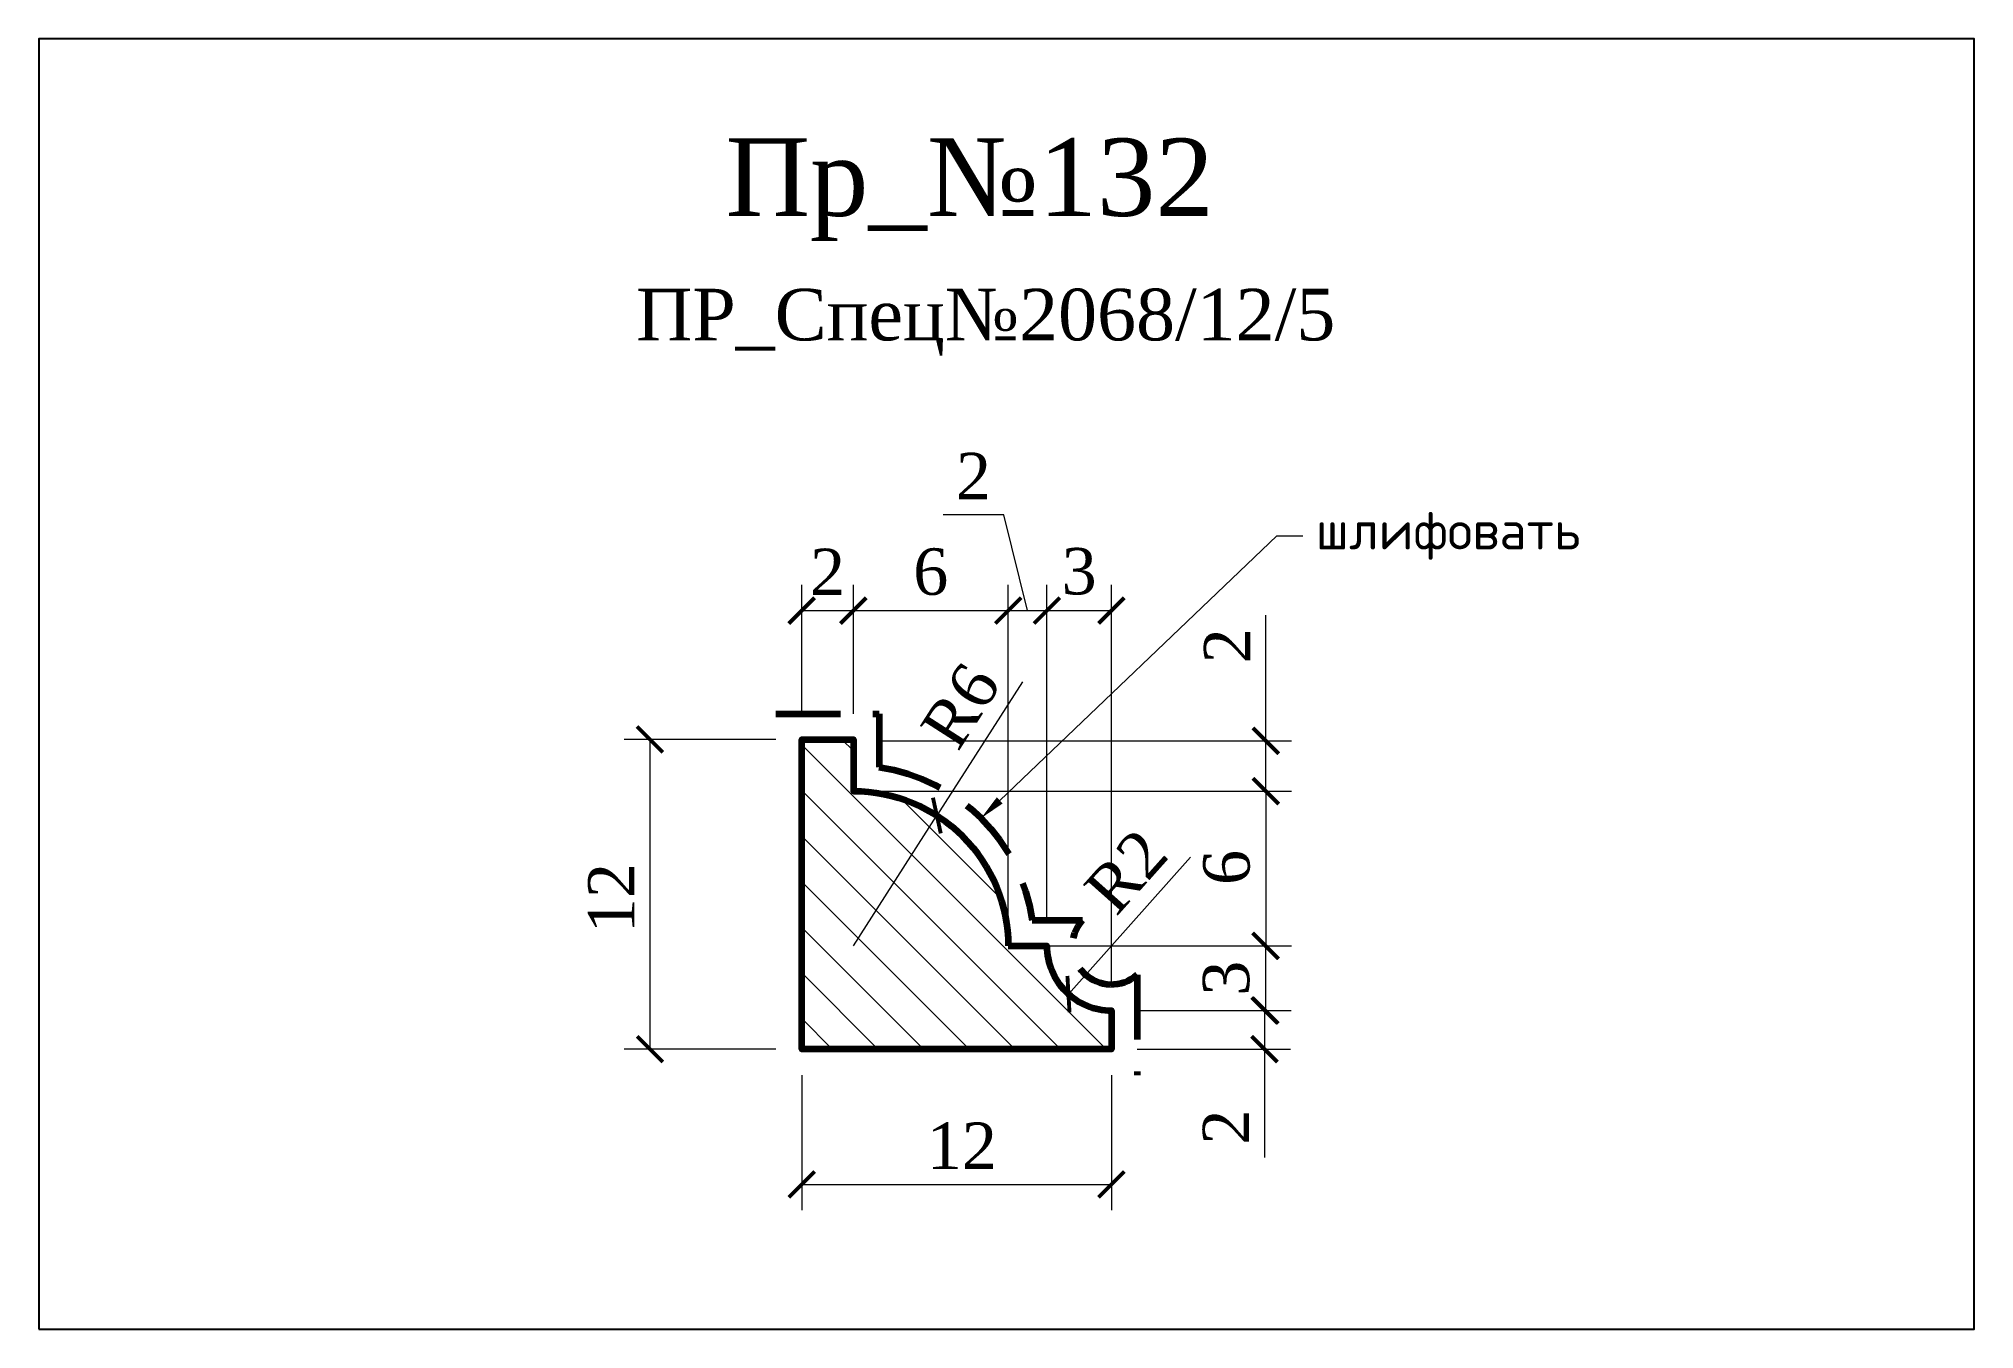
# Model space of a CAD drawing. Header units: millimetres. Extents: x 303835.1 to 303910.1, y -90978.5 to -90928.5.
import ezdxf
from ezdxf import colors
from ezdxf.entities.mleader import LeaderData, LeaderLine
from ezdxf.math import Vec2, Vec3

# ---------------------------------------------------------------- set-up
doc = ezdxf.new("R2010")
doc.units = ezdxf.units.MM
doc.header["$MEASUREMENT"] = 0
doc.linetypes.add('HIDDEN', pattern=[0.375, 0.25, -0.125])
doc.layers.add('Outside panel', color=7, linetype='Continuous', lineweight=18, true_color=0x7f5e57)
doc.layers.add('линия 50', color=1, linetype='Continuous', lineweight=211)
doc.layers.add('служебный слой РАЗМЕРЫ', color=7, linetype='Continuous', lineweight=9)
doc.layers.add('размеры в модели', color=7, linetype='Continuous')
doc.styles.add('ELECT', font='times.ttf')
doc.styles.get("Standard").update_dxf_attribs({"font": 'times.ttf'})
doc.styles.add('ЕСКД профили текст', font='isocpeur.ttf')
doc.dimstyles.new('M_1', dxfattribs={"dimtxt": 1.8, "dimasz": 1, "dimexe": 1, "dimexo": 1, "dimgap": 0.6, "dimtad": 1, "dimdec": 0, "dimdsep": 46, "dimtxsty": 'Standard', "dimblk": 'ARCHTICK', "dimcen": -5, "dimclrd": 7, "dimclre": 7, "dimclrt": 7, "dimadec": 0, "dimazin": 0, "dimtfac": 1, "dimtdec": 0, "dimtmove": 0, "dimatfit": 3, "dimfxl": 1, "dimtolj": 1, "dimtzin": 0, "dimlwd": 5, "dimlwe": 5, "dimarcsym": 0})

# ---------------------------------------------------------------- blocks, each defined once
blk = doc.blocks.new('_ArchTick')
at = {"color": 0, "linetype": 'ByBlock', "const_width": 0.15}
blk.add_lwpolyline([(-0.5, -0.5), (0.5, 0.5)], dxfattribs=at)
blk = doc.blocks.new('*D13')
at = {"layer": 'Defpoints', "color": 0, "ltscale": 1000, "transparency": 16777216}
for p in [(303869.886, -90958.566), (303866.65, -90963.619)]:
    blk.add_point(p, dxfattribs=at)
at = {"layer": 'размеры в модели', "color": 7, "lineweight": 5, "ltscale": 1000, "transparency": 16777216}
for p in [(303873.205, -90953.384), (303866.65, -90963.619)]:
    blk.add_line(p, (303869.886, -90958.566), dxfattribs=at)
at = {"layer": 'размеры в модели', "color": 7, "lineweight": 5, "ltscale": 1000, "transparency": 16777216, "rotation": 237.3586430343202}
blk.add_blockref('_ArchTick', (303869.886, -90958.566), dxfattribs=at)
at = {"layer": 'размеры в модели', "color": 7, "ltscale": 1000, "transparency": 16777216, "insert": (303870.809, -90954.316), "char_height": 1.8, "attachment_point": 5, "rotation": 57.35864}
blk.add_mtext('\\A1;R6', dxfattribs=at)
blk = doc.blocks.new('*D12')
at = {"layer": 'Defpoints', "color": 0, "ltscale": 1000, "transparency": 16777216}
for p in [(303876.65, -90963.619), (303874.985, -90965.484)]:
    blk.add_point(p, dxfattribs=at)
at = {"layer": 'размеры в модели', "color": 7, "lineweight": 5, "ltscale": 1000, "transparency": 16777216}
blk.add_line((303879.718, -90960.178), (303874.985, -90965.484), dxfattribs=at)
at = {"layer": 'размеры в модели', "color": 7, "lineweight": 5, "ltscale": 1000, "transparency": 16777216, "rotation": 228.2698542080227}
blk.add_blockref('_ArchTick', (303874.985, -90965.484), dxfattribs=at)
at = {"layer": 'размеры в модели', "color": 7, "ltscale": 1000, "transparency": 16777216, "insert": (303877.219, -90960.727), "char_height": 1.8, "attachment_point": 5, "rotation": 48.26985}
blk.add_mtext('\\A1;R2', dxfattribs=at)
blk = doc.blocks.new('*D11')
at = {"layer": 'Defpoints', "color": 0, "ltscale": 1000, "transparency": 16777216}
for p in [(303876.65, -90966.119), (303882.585, -90966.119), (303876.65, -90967.619)]:
    blk.add_point(p, dxfattribs=at)
at = {"layer": 'размеры в модели', "color": 7, "lineweight": 5, "ltscale": 1000, "transparency": 16777216}
for p, q in [((303877.65, -90966.119), (303883.585, -90966.119)), ((303882.585, -90966.119), (303882.585, -90967.619)), ((303877.65, -90967.619), (303883.585, -90967.619)), ((303882.585, -90967.619), (303882.585, -90971.817))]:
    blk.add_line(p, q, dxfattribs=at)
for p, rotation in [((303882.585, -90966.119), 90), ((303882.585, -90967.619), 270)]:
    blk.add_blockref('_ArchTick', p, dxfattribs=dict(at, rotation=rotation))
at = {"layer": 'размеры в модели', "color": 7, "ltscale": 1000, "transparency": 16777216, "insert": (303881.085, -90970.636), "char_height": 1.8, "attachment_point": 5, "rotation": 90}
blk.add_mtext('\\A1;2', dxfattribs=at)
blk = doc.blocks.new('*D10')
at = {"layer": 'Defpoints', "color": 0, "ltscale": 1000, "transparency": 16777216}
for p in [(303874.15, -90963.619), (303876.65, -90966.119), (303882.617, -90966.119)]:
    blk.add_point(p, dxfattribs=at)
at = {"layer": 'размеры в модели', "color": 7, "lineweight": 5, "ltscale": 1000, "transparency": 16777216}
for p, q in [((303875.15, -90963.619), (303883.617, -90963.619)), ((303882.617, -90963.619), (303882.617, -90966.119)), ((303877.65, -90966.119), (303883.617, -90966.119))]:
    blk.add_line(p, q, dxfattribs=at)
for p, rotation in [((303882.617, -90963.619), 90), ((303882.617, -90966.119), 270)]:
    blk.add_blockref('_ArchTick', p, dxfattribs=dict(at, rotation=rotation))
at = {"layer": 'размеры в модели', "color": 7, "ltscale": 1000, "transparency": 16777216, "insert": (303881.102, -90964.869), "char_height": 1.8, "attachment_point": 5, "rotation": 90}
blk.add_mtext('\\A1;3', dxfattribs=at)
blk = doc.blocks.new('*D9')
at = {"layer": 'Defpoints', "color": 0, "ltscale": 1000, "transparency": 16777216}
for p in [(303866.65, -90957.619), (303872.65, -90963.619), (303882.632, -90963.619)]:
    blk.add_point(p, dxfattribs=at)
at = {"layer": 'размеры в модели', "color": 7, "lineweight": 5, "ltscale": 1000, "transparency": 16777216}
for p, q in [((303867.65, -90957.619), (303883.632, -90957.619)), ((303882.632, -90957.619), (303882.632, -90963.619)), ((303873.65, -90963.619), (303883.632, -90963.619))]:
    blk.add_line(p, q, dxfattribs=at)
for p, rotation in [((303882.632, -90957.619), 90), ((303882.632, -90963.619), 270)]:
    blk.add_blockref('_ArchTick', p, dxfattribs=dict(at, rotation=rotation))
at = {"layer": 'размеры в модели', "color": 7, "ltscale": 1000, "transparency": 16777216, "insert": (303881.117, -90960.577), "char_height": 1.8, "attachment_point": 5, "rotation": 90}
blk.add_mtext('\\A1;6', dxfattribs=at)
blk = doc.blocks.new('*D8')
at = {"layer": 'Defpoints', "color": 0, "ltscale": 1000, "transparency": 16777216}
for p in [(303866.65, -90955.671), (303866.65, -90957.619), (303882.632, -90957.619)]:
    blk.add_point(p, dxfattribs=at)
at = {"layer": 'размеры в модели', "color": 7, "lineweight": 5, "ltscale": 1000, "transparency": 16777216}
for p, q in [((303882.632, -90955.671), (303882.632, -90950.808)), ((303867.65, -90955.671), (303883.632, -90955.671)), ((303882.632, -90957.619), (303882.632, -90955.671)), ((303867.65, -90957.619), (303883.632, -90957.619))]:
    blk.add_line(p, q, dxfattribs=at)
for p, rotation in [((303882.632, -90955.671), 90), ((303882.632, -90957.619), 270)]:
    blk.add_blockref('_ArchTick', p, dxfattribs=dict(at, rotation=rotation))
at = {"layer": 'размеры в модели', "color": 7, "ltscale": 1000, "transparency": 16777216, "insert": (303881.132, -90951.989), "char_height": 1.8, "attachment_point": 5, "rotation": 90}
blk.add_mtext('\\A1;2', dxfattribs=at)
blk = doc.blocks.new('*D7')
at = {"layer": 'Defpoints', "color": 0, "ltscale": 1000, "transparency": 16777216}
for p in [(303876.65, -90950.626), (303874.15, -90963.619), (303876.65, -90966.119)]:
    blk.add_point(p, dxfattribs=at)
at = {"layer": 'размеры в модели', "color": 7, "lineweight": 5, "ltscale": 1000, "transparency": 16777216}
for p, q in [((303874.15, -90962.619), (303874.15, -90949.626)), ((303876.65, -90965.119), (303876.65, -90949.626)), ((303874.15, -90950.626), (303876.65, -90950.626))]:
    blk.add_line(p, q, dxfattribs=at)
at = {"layer": 'размеры в модели', "color": 7, "lineweight": 5, "ltscale": 1000, "transparency": 16777216, "rotation": 180}
blk.add_blockref('_ArchTick', (303874.15, -90950.626), dxfattribs=at)
at = {"layer": 'размеры в модели', "color": 7, "lineweight": 5, "ltscale": 1000, "transparency": 16777216}
blk.add_blockref('_ArchTick', (303876.65, -90950.626), dxfattribs=at)
at = {"layer": 'размеры в модели', "color": 7, "ltscale": 1000, "transparency": 16777216, "insert": (303875.4, -90949.111), "char_height": 1.8, "attachment_point": 5}
blk.add_mtext('\\A1;3', dxfattribs=at)
blk = doc.blocks.new('*D6')
at = {"layer": 'Defpoints', "color": 0, "ltscale": 1000, "transparency": 16777216}
for p in [(303874.15, -90950.626), (303872.65, -90963.619), (303874.15, -90963.619)]:
    blk.add_point(p, dxfattribs=at)
at = {"layer": 'размеры в модели', "color": 7, "lineweight": 5, "ltscale": 1000, "transparency": 16777216}
for p, q in [((303872.486, -90946.911), (303870.124, -90946.911)), ((303873.4, -90950.626), (303872.486, -90946.911)), ((303872.65, -90962.619), (303872.65, -90949.626)), ((303874.15, -90962.619), (303874.15, -90949.626)), ((303872.65, -90950.626), (303874.15, -90950.626))]:
    blk.add_line(p, q, dxfattribs=at)
at = {"layer": 'размеры в модели', "color": 7, "lineweight": 5, "ltscale": 1000, "transparency": 16777216, "rotation": 180}
blk.add_blockref('_ArchTick', (303872.65, -90950.626), dxfattribs=at)
at = {"layer": 'размеры в модели', "color": 7, "lineweight": 5, "ltscale": 1000, "transparency": 16777216}
blk.add_blockref('_ArchTick', (303874.15, -90950.626), dxfattribs=at)
at = {"layer": 'размеры в модели', "color": 7, "ltscale": 1000, "transparency": 16777216, "insert": (303871.305, -90945.411), "char_height": 1.8, "attachment_point": 5}
blk.add_mtext('\\A1;2', dxfattribs=at)
blk = doc.blocks.new('*D4')
at = {"layer": 'Defpoints', "color": 0, "ltscale": 1000, "transparency": 16777216}
for p in [(303866.65, -90950.626), (303864.65, -90955.619), (303866.65, -90955.619)]:
    blk.add_point(p, dxfattribs=at)
at = {"layer": 'размеры в модели', "color": 7, "lineweight": 5, "ltscale": 1000, "transparency": 16777216}
for p, q in [((303864.65, -90954.619), (303864.65, -90949.626)), ((303866.65, -90954.619), (303866.65, -90949.626)), ((303864.65, -90950.626), (303866.65, -90950.626))]:
    blk.add_line(p, q, dxfattribs=at)
at = {"layer": 'размеры в модели', "color": 7, "lineweight": 5, "ltscale": 1000, "transparency": 16777216, "rotation": 180}
blk.add_blockref('_ArchTick', (303864.65, -90950.626), dxfattribs=at)
at = {"layer": 'размеры в модели', "color": 7, "lineweight": 5, "ltscale": 1000, "transparency": 16777216}
blk.add_blockref('_ArchTick', (303866.65, -90950.626), dxfattribs=at)
at = {"layer": 'размеры в модели', "color": 7, "ltscale": 1000, "transparency": 16777216, "insert": (303865.65, -90949.126), "char_height": 1.8, "attachment_point": 5}
blk.add_mtext('\\A1;2', dxfattribs=at)
blk = doc.blocks.new('*D2')
at = {"layer": 'Defpoints', "color": 0, "ltscale": 1000, "transparency": 16777216}
for p in [(303864.65, -90967.619), (303876.65, -90967.619), (303876.65, -90972.857)]:
    blk.add_point(p, dxfattribs=at)
at = {"layer": 'размеры в модели', "color": 7, "lineweight": 5, "ltscale": 1000, "transparency": 16777216}
for p, q in [((303864.65, -90968.619), (303864.65, -90973.857)), ((303876.65, -90968.619), (303876.65, -90973.857)), ((303864.65, -90972.857), (303876.65, -90972.857))]:
    blk.add_line(p, q, dxfattribs=at)
at = {"layer": 'размеры в модели', "color": 7, "lineweight": 5, "ltscale": 1000, "transparency": 16777216, "rotation": 180}
blk.add_blockref('_ArchTick', (303864.65, -90972.857), dxfattribs=at)
at = {"layer": 'размеры в модели', "color": 7, "lineweight": 5, "ltscale": 1000, "transparency": 16777216}
blk.add_blockref('_ArchTick', (303876.65, -90972.857), dxfattribs=at)
at = {"layer": 'размеры в модели', "color": 7, "ltscale": 1000, "transparency": 16777216, "insert": (303870.855, -90971.357), "char_height": 1.8, "attachment_point": 5}
blk.add_mtext('\\A1;12', dxfattribs=at)
blk = doc.blocks.new('*D3')
at = {"layer": 'Defpoints', "color": 0, "ltscale": 1000, "transparency": 16777216}
for p in [(303864.65, -90955.619), (303858.769, -90967.619), (303864.65, -90967.619)]:
    blk.add_point(p, dxfattribs=at)
at = {"layer": 'размеры в модели', "color": 7, "lineweight": 5, "ltscale": 1000, "transparency": 16777216}
for p, q in [((303863.65, -90955.619), (303857.769, -90955.619)), ((303858.769, -90955.619), (303858.769, -90967.619)), ((303863.65, -90967.619), (303857.769, -90967.619))]:
    blk.add_line(p, q, dxfattribs=at)
for p, rotation in [((303858.769, -90955.619), 90), ((303858.769, -90967.619), 270)]:
    blk.add_blockref('_ArchTick', p, dxfattribs=dict(at, rotation=rotation))
at = {"layer": 'размеры в модели', "color": 7, "ltscale": 1000, "transparency": 16777216, "insert": (303857.269, -90961.763), "char_height": 1.8, "attachment_point": 5, "rotation": 90}
blk.add_mtext('\\A1;12', dxfattribs=at)

msp = doc.modelspace()

# ---------------------------------------------------------------- hatches: boundary and pattern name
at = {"layer": 'Outside panel', "ltscale": 1000}
h = msp.add_hatch(dxfattribs=at)
h.set_pattern_fill('ANSI31', color=256, scale=10, angle=90)
h.set_pattern_definition([(135, (-6497.9046, -286.0478), (-0.8838834765, -0.8838834765), [])])
h.paths.add_polyline_path([(303866.65, -90957.619), (303866.65, -90955.619), (303864.65, -90955.619), (303864.65, -90967.619), (303876.65, -90967.619), (303876.65, -90966.119, -0.414214), (303874.15, -90963.619), (303872.65, -90963.619, 0.414214)])

# ---------------------------------------------------------------- linework, layer by layer
at = {"color": 6, "ltscale": 1000}
msp.add_lwpolyline([(303835.084, -90978.47), (303910.084, -90978.47), (303910.084, -90928.47), (303835.084, -90928.47)], close=True, dxfattribs=at)
at = {"layer": 'линия 50', "color": 1, "linetype": 'HIDDEN', "ltscale": 10, "true_color": 0xff0909, "extrusion": (0, 0, -1)}
msp.add_lwpolyline([(-303863.65, -90954.619), (-303863.65, -90954.619), (-303867.65, -90954.619), (-303867.65, -90956.69, 0.332528), (-303873.578, -90962.619), (-303875.531, -90962.619, -0.945824), (-303877.65, -90964.737), (-303877.65, -90968.619)], format="xyb", dxfattribs=at)
at = {"layer": 'линия 50', "color": 7, "extrusion": (0, 0, -1)}
msp.add_lwpolyline([(-303872.65, -90963.619), (-303874.15, -90963.619, -0.414214), (-303876.65, -90966.119), (-303876.65, -90967.619), (-303864.65, -90967.619), (-303864.65, -90955.619), (-303866.65, -90955.619), (-303866.65, -90957.619, 0.414214)], format="xyb", close=True, dxfattribs=at)

# ---------------------------------------------------------------- texts
at = {"color": 5, "ltscale": 1000, "style": 'ELECT'}
msp.add_text('Пр_№132', height=3, dxfattribs=at).set_placement((303861.696, -90935.333))
at = {"color": 7, "ltscale": 1000, "style": 'ELECT'}
msp.add_text('ПР_Спец№2068/12/5', height=2, dxfattribs=at).set_placement((303858.23, -90940.157))

# ---------------------------------------------------------------- dimensions: what is measured, and where the dimension line sits
at = {"layer": 'размеры в модели', "color": 0, "ltscale": 1000}
for base, p1, p2, picture, middle in [((303874.149520451, -90950.626324602), (303872.649520451, -90963.618565762), (303874.149520451, -90963.618565762), '*D6', (303871.885878044, -90946.910517594)), ((303866.65, -90950.626), (303864.65, -90955.619), (303866.65, -90955.619), '*D4', (303865.65, -90950.626)), ((303876.65, -90972.857), (303864.65, -90967.619), (303876.65, -90967.619), '*D2', (303870.855, -90972.857))]:
    dim = msp.add_linear_dim(base=base, p1=p1, p2=p2, dimstyle='M_1', override={"dimtxt": 1.8}, dxfattribs=at)
    dim.commit()
    dim.dimension.update_dxf_attribs({"geometry": picture, "text_midpoint": middle, "dimtype": 128})
msp.add_linear_dim(base=(303872.65, -90950.626), p1=(303866.65, -90955.619), p2=(303872.65, -90963.619), dimstyle='M_1', override={"dimtxt": 1.8}, dxfattribs=at).render()
dim = msp.add_linear_dim(base=(303876.649520451, -90950.626324602), p1=(303874.149520451, -90963.618565762), p2=(303876.649520451, -90966.118565762), dimstyle='M_1', override={"dimtxt": 1.8}, dxfattribs=at)
dim.commit()
dim.dimension.update_dxf_attribs({"geometry": '*D7', "text_midpoint": (303875.399520451, -90949.110751423)})
for base, p1, p2, picture, middle in [((303882.632, -90957.619), (303866.65, -90955.671), (303866.65, -90957.619), '*D8', (303882.632, -90951.989)), ((303858.769, -90967.619), (303864.65, -90955.619), (303864.65, -90967.619), '*D3', (303858.769, -90961.763)), ((303882.632, -90963.619), (303866.65, -90957.619), (303872.65, -90963.619), '*D9', (303882.632, -90960.577)), ((303882.617201934, -90966.118565762), (303874.149520451, -90963.618565762), (303876.649520451, -90966.118565762), '*D10', (303882.617201934, -90964.868565762)), ((303882.585159108, -90966.118565762), (303876.64952045, -90967.618565762), (303876.64952045, -90966.118565762), '*D11', (303882.585159108, -90970.636373981))]:
    dim = msp.add_linear_dim(base=base, p1=p1, p2=p2, angle=90, dimstyle='M_1', override={"dimtxt": 1.8}, dxfattribs=at)
    dim.commit()
    dim.dimension.update_dxf_attribs({"geometry": picture, "text_midpoint": middle, "dimtype": 128})
dim = msp.add_radius_dim(center=(303866.65, -90963.619), mpoint=(303869.886, -90958.566), dimstyle='M_1', override={"dimtxt": 1.8}, dxfattribs=at)
dim.commit()
dim.dimension.update_dxf_attribs({"geometry": '*D13', "text_midpoint": (303870.809, -90954.316)})
dim = msp.add_radius_dim(center=(303876.6495, -90963.6186), mpoint=(303874.9855, -90965.4843), dimstyle='M_1', override={"dimtxt": 1.8}, dxfattribs=at)
dim.commit()
dim.dimension.update_dxf_attribs({"geometry": '*D12', "text_midpoint": (303878.3383, -90961.7251), "dimtype": 132})

# ---------------------------------------------------------------- leaders
at = {"layer": 'служебный слой РАЗМЕРЫ'}
ml = msp.add_multileader_mtext('Standard', dxfattribs=at)
ml.set_content('\\A1;шлифовать', color=256, style='ЕСКД профили текст')
ml.set_leader_properties(color=256, linetype='ByLayer', lineweight=-1)
ml.build(insert=Vec2(0, 0))
ml.multileader.update_dxf_attribs({"dogleg_length": 1, "arrow_head_size": 1})
ctx = ml.context
ctx.base_point, ctx.char_height, ctx.arrow_head_size, ctx.landing_gap_size, ctx.plane_origin = Vec3(303884.063, -90947.733), 1.5, 1, 0.5, Vec3(303897.538, -90921.564)
notes = []
notes.append((ctx, [(1, (1, 1, 0), (303883.063, -90947.733), (1, 0), 1, [(0, [(303871.599, -90958.669)], 0, [])])]))
ctx.mtext.insert, ctx.mtext.flow_direction = Vec3(303884.563, -90946.758), 5
for ctx, leaders in notes:
    for number, flags, end, landing, length, lines in leaders:
        leader = LeaderData()
        leader.index, (leader.has_last_leader_line, leader.has_dogleg_vector, leader.attachment_direction) = number, flags
        leader.last_leader_point, leader.dogleg_vector, leader.dogleg_length = Vec3(end), Vec3(landing), length
        for number, points, colour, breaks in lines:
            line = LeaderLine()
            line.index, line.vertices, line.color, line.breaks = number, Vec3.list(points), colors.encode_raw_color(colour), breaks
            leader.lines.append(line)
        ctx.leaders.append(leader)

doc.saveas('drawing.dxf')
